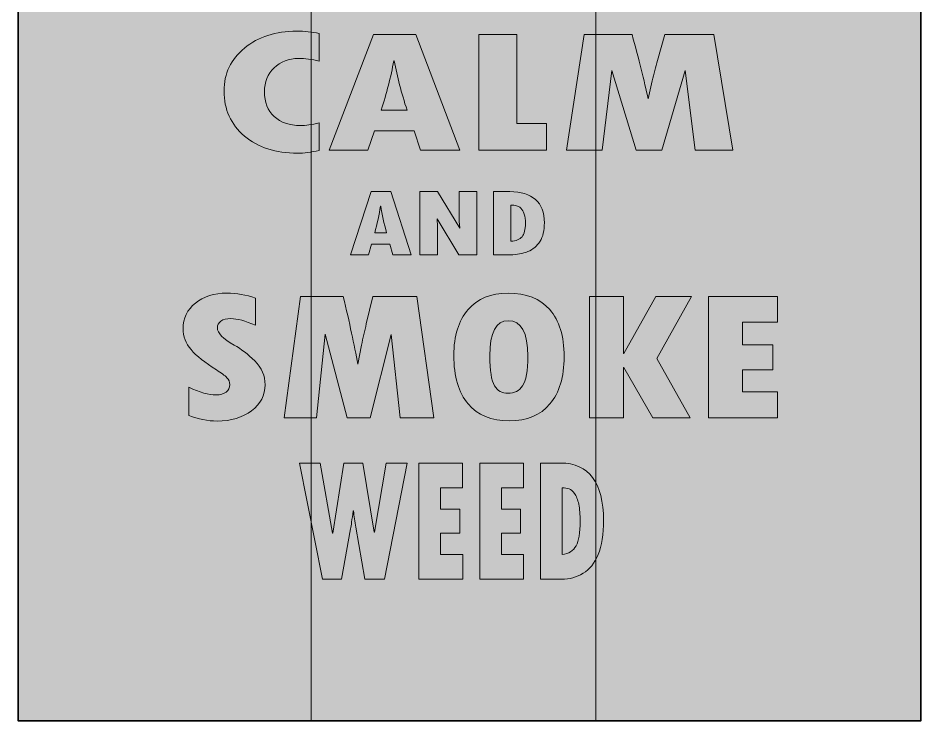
# Model space of a CAD drawing. Extents: x 636 to 1333, y -1473 to -462.
# Drawn here: x 636 to 1333, y -1473 to -930 of the extents above; entities that cross this region are included whole.
import ezdxf

# ---------------------------------------------------------------- set-up
doc = ezdxf.new("R2010")
doc.units = 0
doc.header["$MEASUREMENT"] = 0
doc.layers.add('katman 1', color=7, linetype='Continuous')

# ---------------------------------------------------------------- blocks, each defined once
blk = doc.blocks.new('block 3')
at = {"layer": 'katman 1', "true_color": 0xffffff}
h = blk.add_hatch(color=7, dxfattribs=at)
h.dxf.hatch_style = 2
edge = h.paths.add_edge_path()
edge.add_spline(control_points=[(867.93, -1011.3), (867.93, -1011.3), (867.93, -1032.56), (867.93, -1032.56), (861.77, -1033.94), (856.25, -1034.64), (851.37, -1034.64), (834.5, -1034.64), (820.81, -1030.22), (810.32, -1021.39), (799.83, -1012.56), (794.58, -1000.95), (794.58, -986.56), (794.58, -973.19), (799.88, -962.16), (810.47, -953.46), (821.05, -944.77), (834.43, -940.42), (850.6, -940.42), (856.89, -940.42), (862.67, -941), (867.93, -942.16), (867.93, -942.16), (867.93, -963.49), (867.93, -963.49), (862.35, -962.19), (857.09, -961.54), (852.15, -961.54), (844.57, -961.54), (838.28, -963.96), (833.28, -968.79), (828.27, -973.61), (825.77, -979.76), (825.77, -987.23), (825.77, -995.27), (828.29, -1001.63), (833.33, -1006.3), (838.36, -1010.98), (845.08, -1013.31), (853.49, -1013.31), (857.6, -1013.31), (862.41, -1012.64), (867.93, -1011.3)], knot_values=[0, 0, 0, 0, 1, 1, 1, 2, 2, 2, 3, 3, 3, 4, 4, 4, 5, 5, 5, 6, 6, 6, 7, 7, 7, 8, 8, 8, 9, 9, 9, 10, 10, 10, 11, 11, 11, 12, 12, 12, 13, 13, 13, 14, 14, 14, 14], degree=3, periodic=1)
h = blk.add_hatch(color=7, dxfattribs=at)
h.dxf.hatch_style = 2
h.paths.add_polyline_path([(976.7, -1032.42), (946.38, -1032.42), (941.47, -1017.47), (910.67, -1017.47), (905.57, -1032.42), (875.82, -1032.42), (909.9, -942.9), (942.62, -942.9)])
edge = h.paths.add_edge_path()
edge.add_spline(control_points=[(935.89, -1001.38), (931.52, -988.05), (928.25, -975.38), (926.07, -963.35), (926.07, -963.35), (925.68, -963.35), (925.68, -963.35), (923.37, -975.74), (920.13, -988.41), (915.96, -1001.38), (915.96, -1001.38), (935.89, -1001.38), (935.89, -1001.38)], knot_values=[0, 0, 0, 0, 1, 1, 1, 2, 2, 2, 3, 3, 3, 4, 4, 4, 4], degree=3, periodic=1)
h = blk.add_hatch(color=7, dxfattribs=at)
h.dxf.hatch_style = 2
h.paths.add_polyline_path([(991.43, -942.9), (1020.59, -942.9), (1020.59, -1011.7), (1043.69, -1011.7), (1043.69, -1032.42), (991.43, -1032.42)])
h = blk.add_hatch(color=7, dxfattribs=at)
h.dxf.hatch_style = 2
edge = h.paths.add_edge_path()
edge.add_spline(control_points=[(1072.76, -942.9), (1072.76, -942.9), (1109.63, -942.9), (1109.63, -942.9), (1114.89, -962.21), (1119.03, -978.82), (1122.04, -992.73), (1122.04, -992.73), (1125.22, -978.84), (1125.22, -978.84), (1126.5, -973.44), (1127.88, -968.16), (1129.36, -963.02), (1129.36, -963.02), (1135.04, -942.9), (1135.04, -942.9), (1135.04, -942.9), (1172.68, -942.9), (1172.68, -942.9), (1172.68, -942.9), (1187.31, -1032.42), (1187.31, -1032.42), (1187.31, -1032.42), (1158.43, -1032.42), (1158.43, -1032.42), (1158.43, -1032.42), (1150.63, -970.86), (1150.63, -970.86), (1150.63, -970.86), (1132.63, -1032.42), (1132.63, -1032.42), (1132.63, -1032.42), (1112.9, -1032.42), (1112.9, -1032.42), (1112.9, -1032.42), (1094.04, -970.73), (1094.04, -970.73), (1094.04, -970.73), (1086.53, -1032.42), (1086.53, -1032.42), (1086.53, -1032.42), (1058.9, -1032.42), (1058.9, -1032.42), (1058.9, -1032.42), (1072.76, -942.9), (1072.76, -942.9)], knot_values=[0, 0, 0, 0, 1, 1, 1, 2, 2, 2, 3, 3, 3, 4, 4, 4, 5, 5, 5, 6, 6, 6, 7, 7, 7, 8, 8, 8, 9, 9, 9, 10, 10, 10, 11, 11, 11, 12, 12, 12, 13, 13, 13, 14, 14, 14, 15, 15, 15, 15], degree=3, periodic=1)
at = {"layer": 'katman 1', "lineweight": 0}
for points in [[(976.7, -1032.42), (946.38, -1032.42), (941.47, -1017.47), (910.67, -1017.47), (905.57, -1032.42), (875.82, -1032.42), (909.9, -942.9), (942.62, -942.9), (976.7, -1032.42)], [(991.43, -942.9), (1020.59, -942.9), (1020.59, -1011.7), (1043.69, -1011.7), (1043.69, -1032.42), (991.43, -1032.42), (991.43, -942.9)]]:
    blk.add_lwpolyline(points, dxfattribs=at)
for points, knots in [([(867.93, -1011.3), (867.93, -1011.3), (867.93, -1032.56), (867.93, -1032.56), (861.77, -1033.94), (856.25, -1034.64), (851.37, -1034.64), (834.5, -1034.64), (820.81, -1030.22), (810.32, -1021.39), (799.83, -1012.56), (794.58, -1000.95), (794.58, -986.56), (794.58, -973.19), (799.88, -962.16), (810.47, -953.46), (821.05, -944.77), (834.43, -940.42), (850.6, -940.42), (856.89, -940.42), (862.67, -941), (867.93, -942.16), (867.93, -942.16), (867.93, -963.49), (867.93, -963.49), (862.35, -962.19), (857.09, -961.54), (852.15, -961.54), (844.57, -961.54), (838.28, -963.96), (833.28, -968.79), (828.27, -973.61), (825.77, -979.76), (825.77, -987.23), (825.77, -995.27), (828.29, -1001.63), (833.33, -1006.3), (838.36, -1010.98), (845.08, -1013.31), (853.49, -1013.31), (857.6, -1013.31), (862.41, -1012.64), (867.93, -1011.3)], [0, 0, 0, 0, 1, 1, 1, 2, 2, 2, 3, 3, 3, 4, 4, 4, 5, 5, 5, 6, 6, 6, 7, 7, 7, 8, 8, 8, 9, 9, 9, 10, 10, 10, 11, 11, 11, 12, 12, 12, 13, 13, 13, 14, 14, 14, 14]), ([(1072.76, -942.9), (1072.76, -942.9), (1109.63, -942.9), (1109.63, -942.9), (1114.89, -962.21), (1119.03, -978.82), (1122.04, -992.73), (1122.04, -992.73), (1125.22, -978.84), (1125.22, -978.84), (1126.5, -973.44), (1127.88, -968.16), (1129.36, -963.02), (1129.36, -963.02), (1135.04, -942.9), (1135.04, -942.9), (1135.04, -942.9), (1172.68, -942.9), (1172.68, -942.9), (1172.68, -942.9), (1187.31, -1032.42), (1187.31, -1032.42), (1187.31, -1032.42), (1158.43, -1032.42), (1158.43, -1032.42), (1158.43, -1032.42), (1150.63, -970.86), (1150.63, -970.86), (1150.63, -970.86), (1132.63, -1032.42), (1132.63, -1032.42), (1132.63, -1032.42), (1112.9, -1032.42), (1112.9, -1032.42), (1112.9, -1032.42), (1094.04, -970.73), (1094.04, -970.73), (1094.04, -970.73), (1086.53, -1032.42), (1086.53, -1032.42), (1086.53, -1032.42), (1058.9, -1032.42), (1058.9, -1032.42), (1058.9, -1032.42), (1072.76, -942.9), (1072.76, -942.9)], [0, 0, 0, 0, 1, 1, 1, 2, 2, 2, 3, 3, 3, 4, 4, 4, 5, 5, 5, 6, 6, 6, 7, 7, 7, 8, 8, 8, 9, 9, 9, 10, 10, 10, 11, 11, 11, 12, 12, 12, 13, 13, 13, 14, 14, 14, 15, 15, 15, 15]), ([(935.89, -1001.38), (931.52, -988.05), (928.25, -975.38), (926.07, -963.35), (926.07, -963.35), (925.68, -963.35), (925.68, -963.35), (923.37, -975.74), (920.13, -988.41), (915.96, -1001.38), (915.96, -1001.38), (935.89, -1001.38), (935.89, -1001.38)], [0, 0, 0, 0, 1, 1, 1, 2, 2, 2, 3, 3, 3, 4, 4, 4, 4])]:
    blk.add_open_spline(points, degree=3, knots=knots, dxfattribs=at)
blk = doc.blocks.new('block 4')
at = {"layer": 'katman 1', "true_color": 0xffffff}
h = blk.add_hatch(color=7, dxfattribs=at)
h.dxf.hatch_style = 2
h.paths.add_polyline_path([(939.05, -1113.07), (925, -1113.07), (922.72, -1104.93), (908.45, -1104.93), (906.08, -1113.07), (892.3, -1113.07), (908.09, -1064.33), (923.26, -1064.33)])
edge = h.paths.add_edge_path()
edge.add_spline(control_points=[(920.13, -1096.17), (918.11, -1088.91), (916.59, -1082.01), (915.58, -1075.47), (915.58, -1075.47), (915.4, -1075.47), (915.4, -1075.47), (914.33, -1082.21), (912.83, -1089.11), (910.9, -1096.17), (910.9, -1096.17), (920.13, -1096.17), (920.13, -1096.17)], knot_values=[0, 0, 0, 0, 1, 1, 1, 2, 2, 2, 3, 3, 3, 4, 4, 4, 4], degree=3, periodic=1)
h = blk.add_hatch(color=7, dxfattribs=at)
h.dxf.hatch_style = 2
h.paths.add_polyline_path([(945.87, -1064.33), (959.52, -1064.33), (976.7, -1092.44), (976.21, -1087.19), (976.21, -1064.33), (989.73, -1064.33), (989.73, -1113.07), (975.85, -1113.07), (959.03, -1085.4), (959.39, -1091.46), (959.39, -1113.07), (945.87, -1113.07)])
h = blk.add_hatch(color=7, dxfattribs=at)
h.dxf.hatch_style = 2
edge = h.paths.add_edge_path()
edge.add_spline(control_points=[(1002.53, -1064.33), (1002.53, -1064.33), (1015.15, -1064.33), (1015.15, -1064.33), (1023.9, -1064.33), (1030.54, -1066.37), (1035.09, -1070.45), (1039.64, -1074.52), (1041.92, -1080.48), (1041.92, -1088.32), (1041.92, -1094.26), (1040.8, -1099.05), (1038.55, -1102.7), (1036.31, -1106.35), (1033.17, -1108.99), (1029.14, -1110.63), (1025.11, -1112.26), (1020.66, -1113.07), (1015.78, -1113.07), (1015.78, -1113.07), (1002.53, -1113.07), (1002.53, -1113.07), (1002.53, -1113.07), (1002.53, -1064.33), (1002.53, -1064.33)], knot_values=[0, 0, 0, 0, 1, 1, 1, 2, 2, 2, 3, 3, 3, 4, 4, 4, 5, 5, 5, 6, 6, 6, 7, 7, 7, 8, 8, 8, 8], degree=3, periodic=1)
edge = h.paths.add_edge_path()
edge.add_spline(control_points=[(1016.05, -1074.7), (1016.05, -1074.7), (1016.05, -1102.67), (1016.05, -1102.67), (1020.15, -1102.37), (1023.05, -1101.19), (1024.74, -1099.11), (1026.44, -1097.03), (1027.29, -1093.6), (1027.29, -1088.83), (1027.29, -1086.01), (1026.99, -1083.61), (1026.39, -1081.65), (1025.8, -1079.7), (1024.92, -1078.19), (1023.74, -1077.13), (1022.57, -1076.07), (1021.42, -1075.42), (1020.31, -1075.17), (1019.19, -1074.93), (1017.77, -1074.77), (1016.05, -1074.7)], knot_values=[0, 0, 0, 0, 1, 1, 1, 2, 2, 2, 3, 3, 3, 4, 4, 4, 5, 5, 5, 6, 6, 6, 7, 7, 7, 7], degree=3, periodic=1)
at = {"layer": 'katman 1', "lineweight": 0}
for points in [[(939.05, -1113.07), (925, -1113.07), (922.72, -1104.93), (908.45, -1104.93), (906.08, -1113.07), (892.3, -1113.07), (908.09, -1064.33), (923.26, -1064.33), (939.05, -1113.07)], [(945.87, -1064.33), (959.52, -1064.33), (976.7, -1092.44), (976.21, -1087.19), (976.21, -1064.33), (989.73, -1064.33), (989.73, -1113.07), (975.85, -1113.07), (959.03, -1085.4), (959.39, -1091.46), (959.39, -1113.07), (945.87, -1113.07), (945.87, -1064.33)]]:
    blk.add_lwpolyline(points, dxfattribs=at)
for points, knots in [([(1002.53, -1064.33), (1002.53, -1064.33), (1015.15, -1064.33), (1015.15, -1064.33), (1023.9, -1064.33), (1030.54, -1066.37), (1035.09, -1070.45), (1039.64, -1074.52), (1041.92, -1080.48), (1041.92, -1088.32), (1041.92, -1094.26), (1040.8, -1099.05), (1038.55, -1102.7), (1036.31, -1106.35), (1033.17, -1108.99), (1029.14, -1110.63), (1025.11, -1112.26), (1020.66, -1113.07), (1015.78, -1113.07), (1015.78, -1113.07), (1002.53, -1113.07), (1002.53, -1113.07), (1002.53, -1113.07), (1002.53, -1064.33), (1002.53, -1064.33)], [0, 0, 0, 0, 1, 1, 1, 2, 2, 2, 3, 3, 3, 4, 4, 4, 5, 5, 5, 6, 6, 6, 7, 7, 7, 8, 8, 8, 8]), ([(920.13, -1096.17), (918.11, -1088.91), (916.59, -1082.01), (915.58, -1075.47), (915.58, -1075.47), (915.4, -1075.47), (915.4, -1075.47), (914.33, -1082.21), (912.83, -1089.11), (910.9, -1096.17), (910.9, -1096.17), (920.13, -1096.17), (920.13, -1096.17)], [0, 0, 0, 0, 1, 1, 1, 2, 2, 2, 3, 3, 3, 4, 4, 4, 4]), ([(1016.05, -1074.7), (1016.05, -1074.7), (1016.05, -1102.67), (1016.05, -1102.67), (1020.15, -1102.37), (1023.05, -1101.19), (1024.74, -1099.11), (1026.44, -1097.03), (1027.29, -1093.6), (1027.29, -1088.83), (1027.29, -1086.01), (1026.99, -1083.61), (1026.39, -1081.65), (1025.8, -1079.7), (1024.92, -1078.19), (1023.74, -1077.13), (1022.57, -1076.07), (1021.42, -1075.42), (1020.31, -1075.17), (1019.19, -1074.93), (1017.77, -1074.77), (1016.05, -1074.7)], [0, 0, 0, 0, 1, 1, 1, 2, 2, 2, 3, 3, 3, 4, 4, 4, 5, 5, 5, 6, 6, 6, 7, 7, 7, 7])]:
    blk.add_open_spline(points, degree=3, knots=knots, dxfattribs=at)
blk = doc.blocks.new('block 5')
at = {"layer": 'katman 1', "true_color": 0xffffff}
h = blk.add_hatch(color=7, dxfattribs=at)
h.dxf.hatch_style = 2
edge = h.paths.add_edge_path()
edge.add_spline(control_points=[(767.41, -1237.23), (767.41, -1237.23), (767.41, -1215.41), (767.41, -1215.41), (775.73, -1219.34), (782.72, -1221.3), (788.38, -1221.3), (791.67, -1221.3), (794.26, -1220.56), (796.17, -1219.09), (798.08, -1217.62), (799.03, -1215.66), (799.03, -1213.23), (799.03, -1211.36), (798.26, -1209.61), (796.73, -1207.97), (795.2, -1206.33), (792.56, -1204.34), (788.81, -1202), (779.74, -1196.39), (773.17, -1191.16), (769.1, -1186.32), (765.03, -1181.48), (763, -1176.09), (763, -1170.14), (763, -1162.05), (766.14, -1155.45), (772.44, -1150.36), (778.73, -1145.26), (786.87, -1142.71), (796.86, -1142.71), (804.26, -1142.71), (811.59, -1143.99), (818.87, -1146.57), (818.87, -1146.57), (818.87, -1167.55), (818.87, -1167.55), (811.07, -1164.09), (804.75, -1162.35), (799.9, -1162.35), (796.66, -1162.35), (794.11, -1163), (792.23, -1164.28), (790.35, -1165.57), (789.41, -1167.34), (789.41, -1169.58), (789.41, -1173.51), (793.77, -1177.93), (802.49, -1182.85), (807.69, -1185.75), (812.96, -1189.83), (818.3, -1195.09), (823.64, -1200.35), (826.31, -1206.45), (826.31, -1213.37), (826.31, -1221.46), (822.82, -1228.17), (815.83, -1233.47), (808.85, -1238.79), (799.98, -1241.44), (789.24, -1241.44), (781.91, -1241.44), (774.63, -1240.04), (767.41, -1237.23)], knot_values=[0, 0, 0, 0, 1, 1, 1, 2, 2, 2, 3, 3, 3, 4, 4, 4, 5, 5, 5, 6, 6, 6, 7, 7, 7, 8, 8, 8, 9, 9, 9, 10, 10, 10, 11, 11, 11, 12, 12, 12, 13, 13, 13, 14, 14, 14, 15, 15, 15, 16, 16, 16, 17, 17, 17, 18, 18, 18, 19, 19, 19, 20, 20, 20, 21, 21, 21, 21], degree=3, periodic=1)
h = blk.add_hatch(color=7, dxfattribs=at)
h.dxf.hatch_style = 2
edge = h.paths.add_edge_path()
edge.add_spline(control_points=[(1014.97, -1241.3), (1001, -1241.3), (990.35, -1236.96), (983.01, -1228.28), (975.68, -1219.6), (972.01, -1207.08), (972.01, -1190.7), (972.01, -1175.59), (975.69, -1163.82), (983.05, -1155.37), (990.42, -1146.93), (1000.68, -1142.71), (1013.85, -1142.71), (1027.88, -1142.71), (1038.61, -1146.94), (1046.03, -1155.41), (1053.45, -1163.87), (1057.16, -1175.97), (1057.16, -1191.69), (1057.16, -1207.41), (1053.51, -1219.6), (1046.2, -1228.28), (1038.89, -1236.96), (1028.49, -1241.3), (1014.97, -1241.3)], knot_values=[0, 0, 0, 0, 1, 1, 1, 2, 2, 2, 3, 3, 3, 4, 4, 4, 5, 5, 5, 6, 6, 6, 7, 7, 7, 8, 8, 8, 8], degree=3, periodic=1)
edge = h.paths.add_edge_path()
edge.add_spline(control_points=[(1014.02, -1163.97), (1004.55, -1163.97), (999.82, -1172.97), (999.82, -1190.99), (999.82, -1202.59), (1001.01, -1210.33), (1003.41, -1214.21), (1005.81, -1218.1), (1009.28, -1220.04), (1013.85, -1220.04), (1018.76, -1220.04), (1022.52, -1218.1), (1025.15, -1214.21), (1027.78, -1210.33), (1029.09, -1202.73), (1029.09, -1191.41), (1029.09, -1173.11), (1024.07, -1163.97), (1014.02, -1163.97)], knot_values=[0, 0, 0, 0, 1, 1, 1, 2, 2, 2, 3, 3, 3, 4, 4, 4, 5, 5, 5, 6, 6, 6, 6], degree=3, periodic=1)
h = blk.add_hatch(color=7, dxfattribs=at)
h.dxf.hatch_style = 2
edge = h.paths.add_edge_path()
edge.add_spline(control_points=[(853.51, -1145.3), (853.51, -1145.3), (886.69, -1145.3), (886.69, -1145.3), (891.42, -1165.51), (895.15, -1182.89), (897.86, -1197.44), (897.86, -1197.44), (900.72, -1182.92), (900.72, -1182.92), (901.88, -1177.25), (903.12, -1171.74), (904.45, -1166.35), (904.45, -1166.35), (909.56, -1145.3), (909.56, -1145.3), (909.56, -1145.3), (943.43, -1145.3), (943.43, -1145.3), (943.43, -1145.3), (956.59, -1238.98), (956.59, -1238.98), (956.59, -1238.98), (930.61, -1238.98), (930.61, -1238.98), (930.61, -1238.98), (923.59, -1174.56), (923.59, -1174.56), (923.59, -1174.56), (907.39, -1238.98), (907.39, -1238.98), (907.39, -1238.98), (889.63, -1238.98), (889.63, -1238.98), (889.63, -1238.98), (872.66, -1174.42), (872.66, -1174.42), (872.66, -1174.42), (865.9, -1238.98), (865.9, -1238.98), (865.9, -1238.98), (841.04, -1238.98), (841.04, -1238.98), (841.04, -1238.98), (853.51, -1145.3), (853.51, -1145.3)], knot_values=[0, 0, 0, 0, 1, 1, 1, 2, 2, 2, 3, 3, 3, 4, 4, 4, 5, 5, 5, 6, 6, 6, 7, 7, 7, 8, 8, 8, 9, 9, 9, 10, 10, 10, 11, 11, 11, 12, 12, 12, 13, 13, 13, 14, 14, 14, 15, 15, 15, 15], degree=3, periodic=1)
h = blk.add_hatch(color=7, dxfattribs=at)
h.dxf.hatch_style = 2
h.paths.add_polyline_path([(1076.65, -1145.3), (1102.89, -1145.3), (1102.89, -1189.37), (1103.33, -1189.37), (1128.1, -1145.3), (1155.65, -1145.3), (1128.79, -1193.16), (1154.52, -1238.98), (1125.67, -1238.98), (1103.33, -1200.04), (1102.89, -1200.04), (1102.89, -1238.98), (1076.65, -1238.98)])
h = blk.add_hatch(color=7, dxfattribs=at)
h.dxf.hatch_style = 2
h.paths.add_polyline_path([(1168.73, -1145.3), (1221.82, -1145.3), (1221.82, -1165.23), (1194.97, -1165.23), (1194.97, -1182.49), (1218.27, -1182.49), (1218.27, -1201.93), (1194.97, -1201.93), (1194.97, -1218.98), (1222, -1218.98), (1222, -1238.98), (1168.73, -1238.98)])
at = {"layer": 'katman 1', "lineweight": 0}
for points in [[(1076.65, -1145.3), (1102.89, -1145.3), (1102.89, -1189.37), (1103.33, -1189.37), (1128.1, -1145.3), (1155.65, -1145.3), (1128.79, -1193.16), (1154.52, -1238.98), (1125.67, -1238.98), (1103.33, -1200.04), (1102.89, -1200.04), (1102.89, -1238.98), (1076.65, -1238.98), (1076.65, -1145.3)], [(1168.73, -1145.3), (1221.82, -1145.3), (1221.82, -1165.23), (1194.97, -1165.23), (1194.97, -1182.49), (1218.27, -1182.49), (1218.27, -1201.93), (1194.97, -1201.93), (1194.97, -1218.98), (1222, -1218.98), (1222, -1238.98), (1168.73, -1238.98), (1168.73, -1145.3)]]:
    blk.add_lwpolyline(points, dxfattribs=at)
for points, knots in [([(767.41, -1237.23), (767.41, -1237.23), (767.41, -1215.41), (767.41, -1215.41), (775.73, -1219.34), (782.72, -1221.3), (788.38, -1221.3), (791.67, -1221.3), (794.26, -1220.56), (796.17, -1219.09), (798.08, -1217.62), (799.03, -1215.66), (799.03, -1213.23), (799.03, -1211.36), (798.26, -1209.61), (796.73, -1207.97), (795.2, -1206.33), (792.56, -1204.34), (788.81, -1202), (779.74, -1196.39), (773.17, -1191.16), (769.1, -1186.32), (765.03, -1181.48), (763, -1176.09), (763, -1170.14), (763, -1162.05), (766.14, -1155.45), (772.44, -1150.36), (778.73, -1145.26), (786.87, -1142.71), (796.86, -1142.71), (804.26, -1142.71), (811.59, -1143.99), (818.87, -1146.57), (818.87, -1146.57), (818.87, -1167.55), (818.87, -1167.55), (811.07, -1164.09), (804.75, -1162.35), (799.9, -1162.35), (796.66, -1162.35), (794.11, -1163), (792.23, -1164.28), (790.35, -1165.57), (789.41, -1167.34), (789.41, -1169.58), (789.41, -1173.51), (793.77, -1177.93), (802.49, -1182.85), (807.69, -1185.75), (812.96, -1189.83), (818.3, -1195.09), (823.64, -1200.35), (826.31, -1206.45), (826.31, -1213.37), (826.31, -1221.46), (822.82, -1228.17), (815.83, -1233.47), (808.85, -1238.79), (799.98, -1241.44), (789.24, -1241.44), (781.91, -1241.44), (774.63, -1240.04), (767.41, -1237.23)], [0, 0, 0, 0, 1, 1, 1, 2, 2, 2, 3, 3, 3, 4, 4, 4, 5, 5, 5, 6, 6, 6, 7, 7, 7, 8, 8, 8, 9, 9, 9, 10, 10, 10, 11, 11, 11, 12, 12, 12, 13, 13, 13, 14, 14, 14, 15, 15, 15, 16, 16, 16, 17, 17, 17, 18, 18, 18, 19, 19, 19, 20, 20, 20, 21, 21, 21, 21]), ([(1014.97, -1241.3), (1001, -1241.3), (990.35, -1236.96), (983.01, -1228.28), (975.68, -1219.6), (972.01, -1207.08), (972.01, -1190.7), (972.01, -1175.59), (975.69, -1163.82), (983.05, -1155.37), (990.42, -1146.93), (1000.68, -1142.71), (1013.85, -1142.71), (1027.88, -1142.71), (1038.61, -1146.94), (1046.03, -1155.41), (1053.45, -1163.87), (1057.16, -1175.97), (1057.16, -1191.69), (1057.16, -1207.41), (1053.51, -1219.6), (1046.2, -1228.28), (1038.89, -1236.96), (1028.49, -1241.3), (1014.97, -1241.3)], [0, 0, 0, 0, 1, 1, 1, 2, 2, 2, 3, 3, 3, 4, 4, 4, 5, 5, 5, 6, 6, 6, 7, 7, 7, 8, 8, 8, 8]), ([(853.51, -1145.3), (853.51, -1145.3), (886.69, -1145.3), (886.69, -1145.3), (891.42, -1165.51), (895.15, -1182.89), (897.86, -1197.44), (897.86, -1197.44), (900.72, -1182.92), (900.72, -1182.92), (901.88, -1177.25), (903.12, -1171.74), (904.45, -1166.35), (904.45, -1166.35), (909.56, -1145.3), (909.56, -1145.3), (909.56, -1145.3), (943.43, -1145.3), (943.43, -1145.3), (943.43, -1145.3), (956.59, -1238.98), (956.59, -1238.98), (956.59, -1238.98), (930.61, -1238.98), (930.61, -1238.98), (930.61, -1238.98), (923.59, -1174.56), (923.59, -1174.56), (923.59, -1174.56), (907.39, -1238.98), (907.39, -1238.98), (907.39, -1238.98), (889.63, -1238.98), (889.63, -1238.98), (889.63, -1238.98), (872.66, -1174.42), (872.66, -1174.42), (872.66, -1174.42), (865.9, -1238.98), (865.9, -1238.98), (865.9, -1238.98), (841.04, -1238.98), (841.04, -1238.98), (841.04, -1238.98), (853.51, -1145.3), (853.51, -1145.3)], [0, 0, 0, 0, 1, 1, 1, 2, 2, 2, 3, 3, 3, 4, 4, 4, 5, 5, 5, 6, 6, 6, 7, 7, 7, 8, 8, 8, 9, 9, 9, 10, 10, 10, 11, 11, 11, 12, 12, 12, 13, 13, 13, 14, 14, 14, 15, 15, 15, 15]), ([(1014.02, -1163.97), (1004.55, -1163.97), (999.82, -1172.97), (999.82, -1190.99), (999.82, -1202.59), (1001.01, -1210.33), (1003.41, -1214.21), (1005.81, -1218.1), (1009.28, -1220.04), (1013.85, -1220.04), (1018.76, -1220.04), (1022.52, -1218.1), (1025.15, -1214.21), (1027.78, -1210.33), (1029.09, -1202.73), (1029.09, -1191.41), (1029.09, -1173.11), (1024.07, -1163.97), (1014.02, -1163.97)], [0, 0, 0, 0, 1, 1, 1, 2, 2, 2, 3, 3, 3, 4, 4, 4, 5, 5, 5, 6, 6, 6, 6])]:
    blk.add_open_spline(points, degree=3, knots=knots, dxfattribs=at)
blk = doc.blocks.new('block 6')
at = {"layer": 'katman 1', "true_color": 0xffffff}
h = blk.add_hatch(color=7, dxfattribs=at)
h.dxf.hatch_style = 2
edge = h.paths.add_edge_path()
edge.add_spline(control_points=[(852.93, -1273.87), (852.93, -1273.87), (868.93, -1273.87), (868.93, -1273.87), (868.93, -1273.87), (878.4, -1327.93), (878.4, -1327.93), (878.4, -1327.93), (878.62, -1327.93), (878.62, -1327.93), (878.62, -1327.93), (887.2, -1273.87), (887.2, -1273.87), (887.2, -1273.87), (901.72, -1273.87), (901.72, -1273.87), (901.72, -1273.87), (910.41, -1327.33), (910.41, -1327.33), (910.41, -1327.33), (910.63, -1327.33), (910.63, -1327.33), (910.63, -1327.33), (919.65, -1273.87), (919.65, -1273.87), (919.65, -1273.87), (936.1, -1273.87), (936.1, -1273.87), (936.1, -1273.87), (918.5, -1363.53), (918.5, -1363.53), (918.5, -1363.53), (903.42, -1363.53), (903.42, -1363.53), (903.42, -1363.53), (896.44, -1323.43), (896.44, -1323.43), (895.67, -1319.05), (895.03, -1314.82), (894.51, -1310.74), (894.51, -1310.74), (894.29, -1310.74), (894.29, -1310.74), (893.38, -1317.68), (892.72, -1322.32), (892.31, -1324.64), (892.31, -1324.64), (885.38, -1363.53), (885.38, -1363.53), (885.38, -1363.53), (870.53, -1363.53), (870.53, -1363.53), (870.53, -1363.53), (852.93, -1273.87), (852.93, -1273.87)], knot_values=[0, 0, 0, 0, 1, 1, 1, 2, 2, 2, 3, 3, 3, 4, 4, 4, 5, 5, 5, 6, 6, 6, 7, 7, 7, 8, 8, 8, 9, 9, 9, 10, 10, 10, 11, 11, 11, 12, 12, 12, 13, 13, 13, 14, 14, 14, 15, 15, 15, 16, 16, 16, 17, 17, 17, 18, 18, 18, 18], degree=3, periodic=1)
h = blk.add_hatch(color=7, dxfattribs=at)
h.dxf.hatch_style = 2
h.paths.add_polyline_path([(945.07, -1273.87), (978.79, -1273.87), (978.79, -1292.94), (961.73, -1292.94), (961.73, -1309.46), (976.53, -1309.46), (976.53, -1328.07), (961.73, -1328.07), (961.73, -1344.39), (978.9, -1344.39), (978.9, -1363.53), (945.07, -1363.53)])
h = blk.add_hatch(color=7, dxfattribs=at)
h.dxf.hatch_style = 2
h.paths.add_polyline_path([(992.04, -1273.87), (1025.76, -1273.87), (1025.76, -1292.94), (1008.71, -1292.94), (1008.71, -1309.46), (1023.51, -1309.46), (1023.51, -1328.07), (1008.71, -1328.07), (1008.71, -1344.39), (1025.87, -1344.39), (1025.87, -1363.53), (992.04, -1363.53)])
h = blk.add_hatch(color=7, dxfattribs=at)
h.dxf.hatch_style = 2
edge = h.paths.add_edge_path()
edge.add_spline(control_points=[(1039.02, -1273.87), (1039.02, -1273.87), (1054.59, -1273.87), (1054.59, -1273.87), (1065.37, -1273.87), (1073.56, -1277.62), (1079.18, -1285.12), (1084.79, -1292.62), (1087.59, -1303.58), (1087.59, -1317.99), (1087.59, -1328.92), (1086.21, -1337.74), (1083.44, -1344.46), (1080.67, -1351.17), (1076.8, -1356.03), (1071.83, -1359.03), (1066.86, -1362.03), (1061.37, -1363.53), (1055.36, -1363.53), (1055.36, -1363.53), (1039.02, -1363.53), (1039.02, -1363.53), (1039.02, -1363.53), (1039.02, -1273.87), (1039.02, -1273.87)], knot_values=[0, 0, 0, 0, 1, 1, 1, 2, 2, 2, 3, 3, 3, 4, 4, 4, 5, 5, 5, 6, 6, 6, 7, 7, 7, 8, 8, 8, 8], degree=3, periodic=1)
edge = h.paths.add_edge_path()
edge.add_spline(control_points=[(1055.69, -1292.94), (1055.69, -1292.94), (1055.69, -1344.39), (1055.69, -1344.39), (1060.75, -1343.85), (1064.32, -1341.67), (1066.41, -1337.84), (1068.5, -1334.01), (1069.55, -1327.71), (1069.55, -1318.93), (1069.55, -1313.74), (1069.18, -1309.34), (1068.45, -1305.74), (1067.72, -1302.13), (1066.62, -1299.36), (1065.18, -1297.41), (1063.73, -1295.46), (1062.32, -1294.26), (1060.94, -1293.82), (1059.57, -1293.37), (1057.81, -1293.08), (1055.69, -1292.94)], knot_values=[0, 0, 0, 0, 1, 1, 1, 2, 2, 2, 3, 3, 3, 4, 4, 4, 5, 5, 5, 6, 6, 6, 7, 7, 7, 7], degree=3, periodic=1)
at = {"layer": 'katman 1', "lineweight": 0}
for points in [[(945.07, -1273.87), (978.79, -1273.87), (978.79, -1292.94), (961.73, -1292.94), (961.73, -1309.46), (976.53, -1309.46), (976.53, -1328.07), (961.73, -1328.07), (961.73, -1344.39), (978.9, -1344.39), (978.9, -1363.53), (945.07, -1363.53), (945.07, -1273.87)], [(992.04, -1273.87), (1025.76, -1273.87), (1025.76, -1292.94), (1008.71, -1292.94), (1008.71, -1309.46), (1023.51, -1309.46), (1023.51, -1328.07), (1008.71, -1328.07), (1008.71, -1344.39), (1025.87, -1344.39), (1025.87, -1363.53), (992.04, -1363.53), (992.04, -1273.87)]]:
    blk.add_lwpolyline(points, dxfattribs=at)
for points, knots in [([(852.93, -1273.87), (852.93, -1273.87), (868.93, -1273.87), (868.93, -1273.87), (868.93, -1273.87), (878.4, -1327.93), (878.4, -1327.93), (878.4, -1327.93), (878.62, -1327.93), (878.62, -1327.93), (878.62, -1327.93), (887.2, -1273.87), (887.2, -1273.87), (887.2, -1273.87), (901.72, -1273.87), (901.72, -1273.87), (901.72, -1273.87), (910.41, -1327.33), (910.41, -1327.33), (910.41, -1327.33), (910.63, -1327.33), (910.63, -1327.33), (910.63, -1327.33), (919.65, -1273.87), (919.65, -1273.87), (919.65, -1273.87), (936.1, -1273.87), (936.1, -1273.87), (936.1, -1273.87), (918.5, -1363.53), (918.5, -1363.53), (918.5, -1363.53), (903.42, -1363.53), (903.42, -1363.53), (903.42, -1363.53), (896.44, -1323.43), (896.44, -1323.43), (895.67, -1319.05), (895.03, -1314.82), (894.51, -1310.74), (894.51, -1310.74), (894.29, -1310.74), (894.29, -1310.74), (893.38, -1317.68), (892.72, -1322.32), (892.31, -1324.64), (892.31, -1324.64), (885.38, -1363.53), (885.38, -1363.53), (885.38, -1363.53), (870.53, -1363.53), (870.53, -1363.53), (870.53, -1363.53), (852.93, -1273.87), (852.93, -1273.87)], [0, 0, 0, 0, 1, 1, 1, 2, 2, 2, 3, 3, 3, 4, 4, 4, 5, 5, 5, 6, 6, 6, 7, 7, 7, 8, 8, 8, 9, 9, 9, 10, 10, 10, 11, 11, 11, 12, 12, 12, 13, 13, 13, 14, 14, 14, 15, 15, 15, 16, 16, 16, 17, 17, 17, 18, 18, 18, 18]), ([(1039.02, -1273.87), (1039.02, -1273.87), (1054.59, -1273.87), (1054.59, -1273.87), (1065.37, -1273.87), (1073.56, -1277.62), (1079.18, -1285.12), (1084.79, -1292.62), (1087.59, -1303.58), (1087.59, -1317.99), (1087.59, -1328.92), (1086.21, -1337.74), (1083.44, -1344.46), (1080.67, -1351.17), (1076.8, -1356.03), (1071.83, -1359.03), (1066.86, -1362.03), (1061.37, -1363.53), (1055.36, -1363.53), (1055.36, -1363.53), (1039.02, -1363.53), (1039.02, -1363.53), (1039.02, -1363.53), (1039.02, -1273.87), (1039.02, -1273.87)], [0, 0, 0, 0, 1, 1, 1, 2, 2, 2, 3, 3, 3, 4, 4, 4, 5, 5, 5, 6, 6, 6, 7, 7, 7, 8, 8, 8, 8]), ([(1055.69, -1292.94), (1055.69, -1292.94), (1055.69, -1344.39), (1055.69, -1344.39), (1060.75, -1343.85), (1064.32, -1341.67), (1066.41, -1337.84), (1068.5, -1334.01), (1069.55, -1327.71), (1069.55, -1318.93), (1069.55, -1313.74), (1069.18, -1309.34), (1068.45, -1305.74), (1067.72, -1302.13), (1066.62, -1299.36), (1065.18, -1297.41), (1063.73, -1295.46), (1062.32, -1294.26), (1060.94, -1293.82), (1059.57, -1293.37), (1057.81, -1293.08), (1055.69, -1292.94)], [0, 0, 0, 0, 1, 1, 1, 2, 2, 2, 3, 3, 3, 4, 4, 4, 5, 5, 5, 6, 6, 6, 7, 7, 7, 7])]:
    blk.add_open_spline(points, degree=3, knots=knots, dxfattribs=at)

msp = doc.modelspace()

# ---------------------------------------------------------------- hatches: boundary and pattern name
at = {"layer": 'katman 1', "true_color": 0xff0000}
h = msp.add_hatch(color=1, dxfattribs=at)
h.dxf.hatch_style = 2
h.paths.add_polyline_path([(635.54, -462.38), (1332.68, -462.38), (1332.68, -1472.83), (635.54, -1472.83)])
at = {"layer": 'katman 1', "true_color": 0x017f52}
h = msp.add_hatch(color=126, dxfattribs=at)
h.dxf.hatch_style = 2
h.paths.add_polyline_path([(635.54, -462.38), (861.86, -462.38), (861.86, -1473), (635.54, -1473)])
at = {"layer": 'katman 1', "true_color": 0xddbb3f}
h = msp.add_hatch(color=43, dxfattribs=at)
h.dxf.hatch_style = 2
h.paths.add_polyline_path([(1081.58, -462.55), (861.86, -462.55), (861.86, -1473), (1081.58, -1473)])

# ---------------------------------------------------------------- linework, layer by layer
at = {"layer": 'katman 1', "color": 7, "lineweight": 35, "true_color": 0xffffff}
msp.add_lwpolyline([(635.54, -462.38), (1332.68, -462.38), (1332.68, -1472.83), (635.54, -1472.83), (635.54, -462.38)], dxfattribs=at)
at = {"layer": 'katman 1', "lineweight": 0}
for points in [[(635.54, -462.38), (861.86, -462.38), (861.86, -1473), (635.54, -1473), (635.54, -462.38)], [(1081.58, -462.55), (861.86, -462.55), (861.86, -1473), (1081.58, -1473), (1081.58, -462.55)]]:
    msp.add_lwpolyline(points, dxfattribs=at)

# ---------------------------------------------------------------- block references
at = {"layer": 'katman 1'}
for name in ['block 3', 'block 4', 'block 5', 'block 6']:
    msp.add_blockref(name, (0, 0), dxfattribs=at)

doc.saveas('drawing.dxf')
